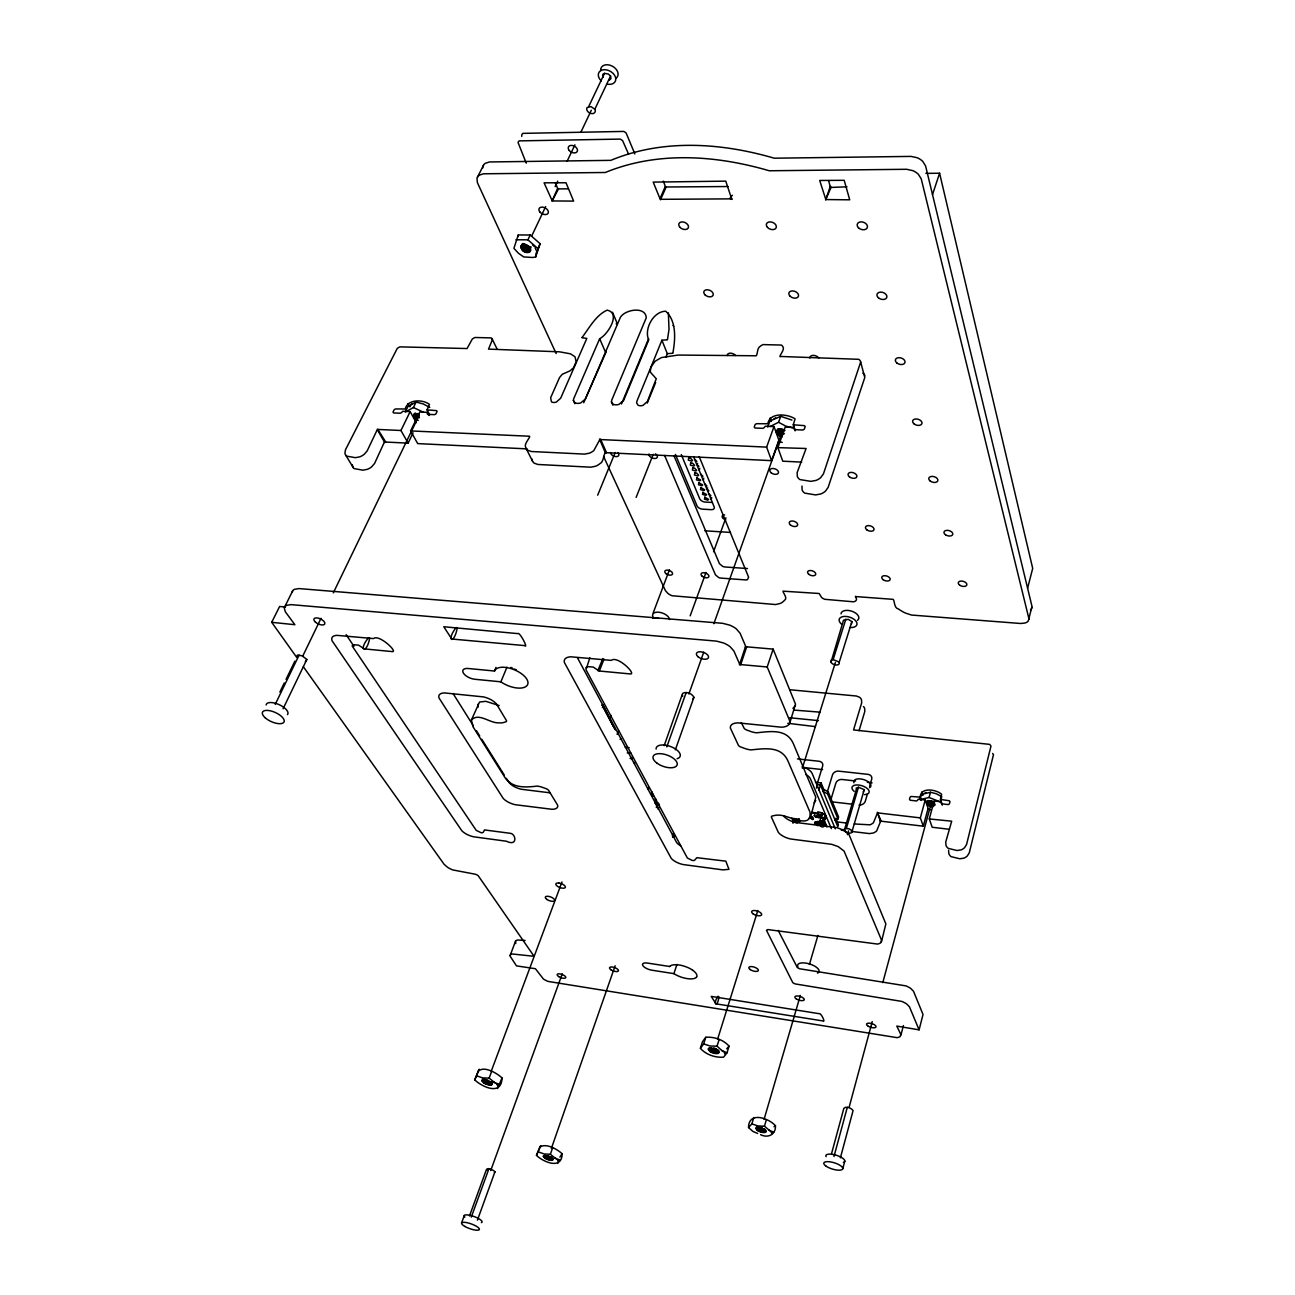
<?xml version="1.0" encoding="UTF-8"?>
<svg xmlns="http://www.w3.org/2000/svg" width="1295" height="1295" viewBox="0 0 1295 1295"><rect width="100%" height="100%" fill="white"/><g stroke="black" fill="none" stroke-linecap="round" stroke-linejoin="round"><path stroke-width="1.5" d="M821.613 817.825L816.967 816.595C820.237 807.546 813.406 820.771 821.71 817.291L822.681 813.972L825.158 814.717L825.967 816.676L824.672 816.497L826.048 816.449L824.866 820.075M615.028 729.36L602.385 705.338M296.636 657.488L297.364 655.14L302.059 655.772L306.818 659.479L305.345 661.632M582.038 337.768L586.829 338.4L560.703 398.164L556.348 402.065A5.827 3.917 -25.1 0 1 551.476 401.887L550.618 397.792L559.505 377.638L562.257 374.287L569.946 370.904L573.604 367.715L576.145 361.693L575.012 356.789L570.496 353.826L559.537 351.819L488.523 349.116L492.408 339.614A7.317 4.727 -25.8 0 0 491.161 337.898L475.038 337.493A7.301 4.694 -26 0 0 472.238 339.112L467.074 348.549L400.009 346.866A7.236 4.597 -27.4 0 0 397.225 348.452L345.474 449.786L344.939 453.315A11.266 7.365 -29.3 0 0 346.607 456.131L355.429 457.685L359.88 456.811A11.283 7.381 -29.3 0 0 364.235 454.286L367.181 450.887L377.59 428.969L385.748 442.064L408.119 443.133L413.073 432.854M797.299 822.843L792.669 821.953M793.285 820.496L797.234 820.917L793.366 820.318M847.011 186.804L830.37 187.467L828.784 181.073M525.106 940.478L517.611 939.992A12.383 4.694 20.4 0 0 515.475 941.335L509.971 955.953L516.478 965.876L535.402 968.709L543.463 979.069A12.335 4.565 20.1 0 0 548.157 981.432L897.046 1037.651A13.355 5.196 16.4 0 0 900.219 1036.437L900.753 1034.284L896.787 1026.093L919.094 1029.849L909.462 1006.83L906.727 1004.013A13.759 5.488 16.3 0 0 901.789 1001.407L795.292 983.941A6.88 2.752 17.4 0 1 792.799 982.662L766.494 930.36A7.155 2.978 17.8 0 1 768.032 929.583L877.524 944.071A14.407 6.103 16.6 0 0 880.924 942.533L881.458 939.96L844.065 851.058L838.237 846.622L831.811 844.34L790.565 838.982A13.031 5.957 17.7 0 1 778.327 832.361L771.334 816.935A5.455 2.509 17.9 0 1 772.225 815.963L776.061 815.202A15.168 6.993 17.8 0 1 780.416 815.251C789.464 815.866 812.014 829.609 810.006 812.159L788.007 761.12C781.257 745.451 764.115 748.704 750.841 749.902A16.026 7.835 18.5 0 1 745.807 748.834L740.562 746.924A5.73 2.784 18.6 0 1 738.506 745.515L730.396 728.098A13.937 6.864 18.6 0 1 737.94 722.885L779.606 727.013C783.685 727.806 791.407 725.945 789.545 720.392L767.19 666.974L773.147 649.119L746.697 646.836L740.627 664.837L739.429 664.853L745.645 646.237L740.092 633.239L736.272 628.836A17.272 9.13 19.3 0 0 729.797 625.161L722.659 623.316L298.983 588.577L294.353 589.338A16.042 7.511 25.3 0 0 292.233 592.025M789.804 722.934L795.518 704.172L773.147 649.119M816.935 816.951L816.902 816.465M605.574 453.266L599.52 439.037L600.556 439.248L606.546 452.7C603.341 451.048 604.425 461.862 599.909 463.675A11.623 8.061 -24.9 0 1 595.457 466.281L590.714 467.187L537.878 464.468L534.171 463.157A11.509 7.883 -26 0 1 532.164 460.243L531.97 459.077M471.348 720.133L473.08 726.867L503.901 775.867C511.007 788.558 525.203 787.538 537.231 786.081A14.391 6.329 21 0 1 541.698 787.085L546.474 788.817A5.18 2.282 21 0 1 548.433 790.079L557.611 805.118A12.367 5.407 20.9 0 1 551.929 809.278L515.248 804.713A12.286 5.326 21.3 0 1 503.205 798.4L439.037 698.005A13.16 6.054 22.7 0 1 444.412 692.922L483.375 696.888A13.241 6.151 22.3 0 1 496.454 703.93L506.555 720.765A5.455 2.509 22 0 1 505.94 721.833L502.606 722.772A15.216 7.025 22.1 0 1 498.624 722.837C489.672 723.29 478.551 712.153 471.348 720.133L479.538 702.036L485.803 701.323L499.158 705.548M535.644 257.009L540.064 243.67L530.222 234.994L518.243 234.962L513.905 248.349L518.502 253.302L523.73 256.928L532.472 257.478L535.644 257.009L536.567 252.072M478.082 704.14L478.114 707.183M831.552 1153.618L843.838 1108.358C845.878 1105.817 851.446 1108.002 853.081 1110.576L840.406 1157.811M482.76 168.01L482.938 166.65A13.792 9 29.3 0 1 485.204 163.332L489.51 161.956L610.851 160.353C662.83 138.711 721.185 142.709 774.232 158.2L911.113 156.404L917.297 157.763A14.779 10.862 18 0 1 922.671 161.292L925.585 165.922L1032.002 606.448L1028.246 621.05A11.833 6.669 14 0 1 1025.187 622.976L1020.719 623.494L911.453 615.044L905.27 612.988A31.274 17.612 15.9 0 1 898.439 608.99C893.21 608.1 895.153 598.177 892.223 599.277L856.335 596.623C853.47 595.198 858.294 599.358 855.865 600.67A6.54 3.642 17.3 0 1 853.534 601.803L824.705 599.294A8.515 4.727 17.7 0 1 821.597 597.481L819.152 593.498L783.88 591.216C780.302 589.808 788.817 598.015 784.495 600.297A30.125 16.592 19 0 1 780.464 603.389L775.689 604.555L671.976 595.732A10.927 5.876 20.4 0 1 667.896 593.401L665.403 590.601L603.583 456.471M948.571 850.281L948.863 853.729A9.47 8.045 -16.1 0 0 951.064 856.626L959.724 858.763L963.739 858.196A9.47 8.045 -15.9 0 0 967.284 855.995L969.275 852.822L993.475 754.742A6.167 5.05 -14.4 0 0 992.618 753.48M949.445 829.302L932.206 827.262L929.292 818.942L934.132 801.006L941.125 801.799L941.206 802.916A3.124 2.606 -16.6 0 0 941.934 803.855L948.231 804.567A3.124 2.606 -16.4 0 0 949.397 803.855L949.98 801.702A3.124 2.606 -16.4 0 0 949.251 800.763L940.445 799.42L941.611 794.24C936.35 789.497 920.713 786.729 920.13 797.121L921.295 800.472M810.589 817.274L815.785 797.186L793.463 743.929C786.842 728.178 769.699 731.513 756.49 732.808A15.928 7.899 18.5 0 1 751.488 731.756L746.26 729.846A5.698 2.817 18.6 0 1 744.22 728.438L741.307 722.642M517.968 236.613L518.243 234.962M478.422 1071.111C484.055 1065.656 496.762 1072.94 502.007 1077.926C501.78 1096.104 482.323 1087.072 474.779 1079.933L478.535 1070.415M920.13 797.121L911.243 796.457A3.108 2.574 -18.1 0 0 910.094 797.186L909.495 799.306A3.108 2.574 -18.1 0 0 910.207 800.245L916.423 800.957A3.108 2.574 -17.9 0 0 917.588 800.229L918.252 799.209L925.213 800.002L928.11 808.355L923.286 826.194L881.215 821.208L877.346 812.321L880.454 821.678L876.683 830.888A9.243 7.721 -20.4 0 1 873.202 833.041L869.317 833.591L851.284 831.406M881.215 821.208L880.228 820.722L880.454 821.678M672.882 352.952C675.407 339.274 676.702 320.998 665.679 311.221C653.182 311.383 643.809 329.351 648.746 339.905L623.607 400.511L618.848 404.445A7.592 5.164 -23.8 0 1 613.15 404.218L611.434 401.871L611.774 400.058L646.27 317.761C645.655 306.008 625.242 309.408 620.434 317.243L585.372 399.087L580.629 402.988A7.543 5.083 -24.6 0 1 575.012 402.777L573.361 400.446L573.734 398.65L599.65 338.723C607.97 334.466 621.292 313.034 607.096 310.152C595.991 315.187 589.306 327.813 582.119 337.445M615.335 729.83L602.822 704.723L601.77 705.16M801.993 486.078L802.123 489.979A12.27 8.919 -19.7 0 0 804.729 493.12L815.591 494.917L820.722 493.978A12.286 8.935 -19.6 0 0 825.368 491.226L828.104 487.47L864.785 377.525L860.447 361.192A7.98 5.52 -18.2 0 0 858.682 359.314L781.16 356.481C776.757 358.294 785.385 349.941 782.973 346.898A7.802 5.309 -20 0 0 781.338 345.053L763.143 344.599A7.77 5.293 -20.2 0 0 760.214 346.315C756.345 348.096 758.142 357.485 755.001 355.769L678.127 355.057L661.437 357.566L655.124 361.24L650.867 367.311L636.978 400.997L636.606 402.826L638.03 405.173A5.941 4.063 -23.3 0 0 643.065 405.351L647.435 401.385L656.274 378.755L650.252 372.037L650.867 367.311L661.907 340.229L667.313 339.824M801.702 462.105L782.779 461.198L777.874 447.633L785.191 427.059L793.981 427.415L794.013 428.677A4.047 2.865 -19.8 0 0 794.871 429.665L802.787 430.005A4.047 2.865 -19.7 0 0 804.324 429.098L805.182 426.622A4.047 2.865 -19.7 0 0 804.324 425.634L793.268 424.792L795.098 418.884C787.797 413.914 769.78 411.939 767.789 423.756L756.636 423.692A3.998 2.817 -20.8 0 0 755.131 424.582L754.24 427.026A3.998 2.817 -20.8 0 0 755.066 428.014L762.852 428.337A4.014 2.817 -20.7 0 0 764.374 427.447L765.28 426.233L774.005 426.589L778.878 440.187L771.593 460.648L606.546 452.7M881.474 941.756L885.861 923.902L848.937 834.369L843.158 829.917L836.764 827.634L795.68 822.454A12.966 6.022 17.7 0 1 783.524 815.834M818.003 815.996L818.359 814.506L821.483 814.879L821.127 816.368L818.052 815.818M818.359 814.506L821.532 815.008L822.552 813.487M814.296 815.542L817.096 817.307M919.094 1029.849L923.027 1014.503L913.509 991.29L910.79 988.473A13.695 5.552 16.2 0 0 905.869 985.867L799.76 968.789A6.847 2.784 17.4 0 1 797.299 967.494L778.198 930.377M1027.599 588.189L1032.698 568.375L939.587 173.239L925.86 173.368M900.931 1035.077L903.408 1025.591M842.802 1168.624L844.826 1161.097M536.405 253.431L540.064 243.67M833.98 1156.5L847.286 1107.371M849.099 1107.371L872.247 1021.625M882.785 982.646L931.72 801.427M539.885 1147.111C545.956 1142.821 556.947 1149.021 562.143 1153.748C562.046 1170.227 543.172 1161.987 536.486 1155.383L540.047 1146.528M923.286 826.194L920.34 817.89L925.213 800.002M929.065 797.493L930.49 792.265L936.317 793.754L941.773 796.668L940.364 801.896L929.065 797.493L920.065 799.598L921.49 794.385L930.49 792.265M1032.066 607.42L1031.257 609.217A11.784 6.702 13.9 0 1 1030.448 609.977M877.265 813.406L873.477 822.665A9.292 7.738 -20.5 0 1 869.981 824.818L854.247 823.96M589.872 657.714L586.004 669.758L687.289 857.857A7.284 3.189 18.9 0 0 690.008 859.297C695.901 863.409 695.593 856.481 697.697 857.792L725.831 861.159L728.972 869.333L722.982 869.884L682.967 864.526A12.286 5.326 19 0 1 671.215 858.31L564.377 662.473A14.002 6.928 21.4 0 1 570.901 656.808L611.321 660.385C617.44 654.979 638.014 675.585 629.694 673.886L599.391 671.02L604.004 659.123M867.456 793.851L865.335 801.152A5.212 4.306 -20.6 0 1 859.087 804.988M869.576 786.551L871.697 779.25A5.18 4.257 -20 0 0 868.022 774.361L838.642 771.14A5.148 4.209 -21.3 0 0 832.475 774.912L827.554 791.196M760.57 1134.679C767.805 1138.418 775.899 1134.744 775.478 1125.792C768.906 1118.152 748.607 1110.916 748.526 1127.54L752.832 1131.393L757.656 1133.465M770.056 1130.972L764.471 1126.197L766.332 1119.803M852.272 830.743L848.727 828.67L844.567 828.67C842.106 832.377 853.34 835.404 852.272 830.743L864.251 789.659L858.456 787.247L856.173 788.153L856.901 790.177M844.275 830.483L856.335 789.481M846.396 828.314L858.456 787.247M760.634 1131.037L761.784 1127.168M764.05 1119.43L800.342 995.466M809.407 964.484L817.922 935.427M847.416 834.725L848.549 830.84M748.526 1127.54L751.877 1123.882L753.755 1117.504M515.475 941.335L515.798 943.553M816.724 784.543L820.48 784.98L837.784 826.598L838.383 824.591L835.793 818.343L835.194 820.35L837.994 819.007L838.593 816.999L828.153 791.731L823.814 789.497L821.095 782.941L815.461 782.309M817.922 825.401L826.631 826.064L826.857 826.971M859.054 730.688L864.817 711.408L864.639 708.349A8.855 7.074 -19.8 0 0 863.49 706.552M815.478 822.762L821.386 824.365L815.866 824.316M821.014 823.895C822.454 825.32 816.077 821.483 814.523 823.151M823.814 820.14L822.875 819.832M821.257 818.359L825.53 818.181L824.737 816.287M823.118 820.739L824.284 820.884L824.041 819.962M824.446 821.823L824.009 820.026L822.827 820.043M830.969 799.452L835.842 783.232A5.115 4.193 -21.3 0 1 841.977 779.477L855.623 780.998M814.927 822.39L825.142 822.908C824.009 819.686 807.173 823.183 820.868 821.613M825.142 822.908L824.915 822.001M819.46 823.928L825.773 824.041L826 824.947L823.199 824.947M826 824.947L825.773 824.041M817.534 822.017L817.404 821.694M818.068 822.503L823.749 821.872M818.132 822.762L817.647 821.516M837.994 819.007L827.537 793.77L828.153 791.731M818.569 824.381L818.359 823.863M819.33 823.733C821.176 826.032 817.048 821.516 814.652 823.41M815.915 824.187L819.395 824.267M819.767 824.624L826.064 824.737M821.969 818.1L823.312 818.052M820.981 823.895L824.607 823.895M812.062 816.967L813.309 818.748L809.359 818.262M811.916 818.877L812.548 819.67M814.345 815.672L815.381 812.629M823.814 789.497L823.199 791.536L827.537 793.77M818.197 813.665L816.821 813.535L818.132 813.875M816.19 817.42L814.328 816.06M817.598 812.256L822.276 812.807L817.598 812.256L817.792 813.147M817.388 783.232L822.649 766.057A5.115 4.16 -22 0 0 819.152 761.266L797.477 758.919M816.4 788.121L817.469 784.64M818.877 790.209L821.095 782.941M726.997 1052.851L729.069 1046.166C723.403 1039.691 714.257 1036.664 705.791 1037.263L702.489 1041.698L700.385 1048.335C706.066 1054.745 715.131 1057.756 723.565 1057.189L726.997 1052.851L721.752 1050.455L717.041 1046.182L710.065 1045.988L703.671 1043.932L700.385 1048.335M667.508 339.5L668.997 329.399L668.382 312.823M798.432 819.104L792.783 818.424M795.389 821.095L793.689 820.803M717.041 1046.182L719.13 1039.496M839.257 662.117L851.883 621.616L848.241 619.334L843.498 620.256L830.985 662.231C832.232 665.096 840.455 666.731 839.257 662.117L833.154 659.56L831.26 660.061L830.985 662.231M600.524 439.572L766.624 447.115L771.593 460.648M833.154 659.56L845.862 619.075M717.559 1039.318L757.834 910.482M802.333 768.194L835.404 662.441M703.671 1043.932L705.791 1037.263M718.045 996.227C711.942 1004.645 717.851 1008.433 718.854 996.648M486.904 1170.13C485.754 1166.746 493.719 1169.838 494.949 1171.813L494.399 1172.542M669.661 966.491L647.516 963.075A7.56 2.93 19.1 0 0 642.838 965.584A7.56 2.93 19.1 0 0 651.854 970.198L673.902 973.63L676.929 964.484M932.513 194.59L939.587 173.239M672.348 836.003L673.351 833.073M557.74 1163.428L558.825 1160.288M551.362 1148.455L615.141 965.779M556.219 1158.912L550.375 1154.282L552.577 1147.969M819.557 820.739L821.192 820.674M410.11 406.5L410.531 405.335M658.75 803.272C658.961 805.636 655.917 805.004 657.65 803.046M794.272 425.1L793.22 428.095L785.596 426.023L778.57 422.283L770.185 426.476M536.486 1155.383L540.808 1145.67M527 448.863L417.702 443.602L410.596 430.927L419.774 411.988L427.301 412.296L427.156 413.445A3.739 2.46 -27.6 0 0 427.755 414.368L434.553 414.643A3.739 2.46 -27.5 0 0 435.994 413.817L437.079 411.535A3.739 2.46 -27.5 0 0 436.48 410.612L427.059 409.884L429.454 404.428C423.109 399.329 407.585 398.909 405.189 408.993L395.574 408.945A3.723 2.412 -28.1 0 0 394.149 409.77L393.032 412.02A3.707 2.412 -28.1 0 0 393.615 412.943L400.301 413.218A3.723 2.412 -28.1 0 0 401.725 412.393L402.696 411.276L410.159 411.583L416.326 422.688M656.193 800.375L655.464 801.395M675.342 749.805L693.926 697.309C692.113 693.505 686.415 691.174 682.659 693.375L664.189 745.596M657.277 802.997L655.691 804.6M666.779 746.891L686.188 692.534M652.146 792.491L651.838 794.936M652.68 793.786L652.599 796.053M688.859 694.007L703.735 652.194M713.885 623.688L782.844 429.875M653.457 795.243L652.729 796.263M778.57 422.283L780.707 416.31L791.941 420.082M766.624 447.115L774.005 426.589M477.434 1220.149L494.949 1171.813M767.741 427.042L769.894 421.085L780.707 416.31M471.283 1217.122L488.911 1168.77M690.17 615.853L705.985 572.471M713.545 551.735L725.912 517.79M490.708 1170.567L562.273 973.808M461.57 1222.933L464.29 1215.536M469.486 1215.989L486.418 1169.595M693.926 697.309L692.874 699.09M822.6 814.345L822.276 812.807M497.539 1088.577L502.007 1077.926M830.305 186.334L825.579 200.045L831.196 187.03M491.307 1071.062L561.998 881.944M617.116 734.411L618.541 730.639M495.483 1083.219L489.122 1078.12L491.582 1071.515M609.702 719.113L611.127 715.374M474.779 1079.933L479.166 1069.249M653.214 612.859L669.418 569.849M599.391 671.02L597.821 670.648L602.903 658.54M385.748 442.064L384.486 441.886L374.595 463.416L371.681 466.815A11.202 7.381 -29.3 0 1 367.359 469.324L362.924 470.182L354.15 468.596A11.186 7.365 -29.4 0 1 352.467 465.779L352.386 464.646M636.136 497.393L653.247 454.318M665.857 357.274L667.313 353.664L661.907 340.229M728.049 186.529L666.197 186.998L660.45 199.77L653.198 182.109L725.767 181.138L731.481 198.281C734.718 200.563 726.624 199.058 732.436 195.335M647.257 403.085L655.642 382.559M798.934 819.055L799.857 821.354L798.108 821.856M597.675 495.192L615.206 452.489M620.127 739.38L621.147 738.911M621.503 403.959L648.617 338.642M795.438 705.419L792.945 708.397M599.536 440.138L593.822 450.579A11.704 8.061 -24.9 0 1 589.338 453.201L584.547 454.108L531.419 451.518L527.696 450.223A11.59 7.899 -26 0 1 525.673 447.309C523.261 443.602 532.844 435.266 528.57 436.188L410.596 430.927M496.001 667.362L494.463 671.02L468.223 668.495A9.292 4.403 22.7 0 0 463.383 673.092A9.324 4.403 22.7 0 0 474.779 679.26L500.874 681.817L506.96 667.2M583.689 402.729L606.27 351.592M660.029 198.653L665.322 186.431L663.364 181.154M456.228 627.476C445.658 640.556 453.914 645.719 457.264 628.043M815.737 800.439L814.183 802.868M823.928 817.938L822.034 817.89M824.138 818.019L825.223 814.506L822.875 814.231M369.69 638.225C366.501 655.286 357.598 650.495 368.622 637.674M555.296 182.838L557.627 188.342L551.978 201.259L558.485 188.908L568.214 188.827M531.856 235.674L545.648 206.601M555.118 186.609L557.708 181.154M567.178 161.147L574.931 144.797M580.953 132.074L591.297 110.253M594.842 109.249L590.989 106.611L587.023 107.55C584.822 112.212 594.308 116.631 595.409 111.046L594.842 109.249L610.544 76.016L608.326 74.025L604.49 73.346L602.822 74.349L602.92 77.425M588.691 106.562L604.49 73.346M515.928 239.769L527.923 239.818L530.222 234.994M283.071 708.786L306.818 659.479M302.609 656.387L321.03 618.282M333.317 592.867L419.289 415.031M416.1 402.049L407.925 406.549L405.238 412.037L413.429 407.553L416.1 402.049L423.303 403.975L429.762 407.423M279.866 692.08L284.285 682.967M286.049 679.341L294.871 661.13M275.252 704.334L299.145 655.027M408.119 443.133L400.948 430.49L410.159 411.583M674.663 836.068L672.736 836.975M674.792 836.311L672.866 837.217M284.657 606.983L292.621 590.973M296.345 656.889L271.707 622.312L279.607 606.497L285.515 606.999M477.466 177.205L483.44 165.388M559.909 1157.163L560.67 1155.69M726.689 1048.788L729.069 1046.166M561.318 1154.59L562.143 1153.748M672.688 353.276L667.313 353.664M697.649 463.367L696.759 464.193L698.895 466.394M699.672 468.337L699.316 470.409M703.719 478.179L703.347 480.218M707.701 487.907L706.827 488.701L708.915 490.854M711.651 497.539L711.279 499.53M851.479 623.947L851.883 621.616M773.989 1126.731L775.478 1125.792M411.292 404.331L412.377 403.538M774.102 418.722L775.575 417.88M609.087 80.339L610.965 78.639L610.544 76.016M863.215 791.892L864.251 789.659M822.05 822.212L824.85 822.212M792.718 821.953L793.09 822.94M924.921 793.009L926.168 792.605M799.565 821.402L793.803 821.418M823.944 820.237L825.724 816.643L824.915 814.701M820.188 822.908L819.573 821.726M557.627 188.342L558.517 189.005M821.499 820.658L820.641 820.868M816.967 816.595L821.127 816.368M658.459 804.923L659.463 804.94M489.122 1078.12L482.549 1077.877L476.673 1075.821M363.523 648.39L358.553 645.137L353.308 644.716A7.932 3.658 24.2 0 0 352.175 645.978L476.091 830.192A6.977 2.914 21.5 0 0 478.778 831.568C484.913 835.566 483.326 828.573 485.35 830.046L510.23 833.3C516.074 833.77 517.903 846.898 506.426 841.232L473.436 836.764A11.768 4.872 21.6 0 1 461.846 830.775L332.135 640.863A13.452 6.2 24.4 0 1 336.959 635.359L373.429 638.581C379.176 633.789 398.617 652.648 392.158 651.595L364.721 648.924M764.471 1126.197L757.899 1125.922L751.877 1123.882M550.375 1154.282L544.175 1153.975L538.591 1151.951M821.321 818.149L824.785 818.084M660.936 199.317L730.995 198.863M552.884 200.952L573.62 201.097L566.028 182.773L544.078 182.822L551.978 200.288M826.501 199.559L849.714 199.818L844.194 180.313L819.703 180.458L825.627 198.961M657.407 803.45L656.403 803.418M819.314 713.108L819.832 712.137L793.964 710.081M378.464 429.471L400.948 430.49M777.874 447.633L806.089 448.491L797.17 472.529L797.299 476.43A12.367 8.935 -19.7 0 0 799.922 479.571L810.848 481.351L816.012 480.413A12.383 8.935 -19.6 0 0 820.69 477.628L823.458 473.857L860.689 361.969M812.175 817.096L813.309 818.748M820.188 822.519L819.686 821.338M821.92 826.566L826.631 826.064M712.056 502.444L705.225 502.055A4.63 2.671 20.6 0 1 699.737 498.834L681.283 454.594M704.868 530.804L730.493 532.423M747.474 568.554L725.087 566.983A4.613 2.558 19.8 0 1 722.707 566.417L719.453 563.665L673.999 455.791M825.417 826.145L821.159 826.064M271.707 622.312L294.871 624.708L285.337 611.79L284.285 608.035A16.123 7.446 25.2 0 1 286.389 605.38L291.035 604.635L716.378 641.106L723.565 642.984A17.369 9.049 19.4 0 1 730.072 646.658L733.925 651.029L739.558 663.979M740.627 664.578L767.19 666.974M452.441 639.082L524.459 645.574C529.007 649.621 519.538 631.167 517.692 633.611L443.797 626.748L451.405 638.516M790.258 689.782L856.367 696.014L859.54 697.26A8.903 7.09 -19.9 0 1 861.499 699.786L861.677 702.877L853.551 729.943L989.493 744.35A6.2 5.067 -14.5 0 1 990.966 746.147L966.556 844.534L964.532 847.723A9.534 8.078 -16 0 1 960.971 849.941L956.94 850.491L948.231 848.371A9.518 8.061 -16.2 0 1 946.014 845.457L945.738 842.009L951.695 821.192L929.292 818.942M789.821 717.754L818.44 720.619M787.748 723.29L815.105 726.576L815.526 725.572M602.418 707.507L603.341 707.604M625.194 747.264L629.192 747.701M802.965 767.449L822.568 769.602M627.282 752.929L631.28 753.366M867.31 782.293L871.211 782.73A5.148 4.241 -20 0 1 872.069 782.892M630.05 758.465L632.09 758.708L631.426 757.462M831.455 801.783L853.162 804.308M878.042 812.936L920.34 817.89M811.884 812.321L815.591 812.758M813.001 813.082L816.886 813.309M824.721 818.294L824.672 816.497M809.424 818.052L813.373 818.537M836.538 821.839L846.38 823.021M823.183 820.528L824.348 820.674M821.257 822.001L820.123 821.872L820.366 822.713M825.206 822.697L815.122 821.904M797.526 821.645L793.026 820.755M815.996 823.928L819.379 824.348M797.137 822.082L792.945 821.629L792.977 822.827M550.262 792.848L521.367 789.27A12.222 5.374 21.3 0 1 509.404 782.941L506.361 778.344M821.467 826.728L821.548 825.417M841.264 830.192L845.279 830.678M716.556 1003.916L822.73 1020.913C826.291 1023.471 820.674 1012.172 819.152 1013.694L711.23 996.373L715.746 1003.495M656.031 803.369L654.914 803.143M559.974 1160.045L554.875 1158.038M927.722 808.938L930.619 809.844M423.465 412.182L413.429 407.553M499.579 1084.514L494.01 1082.231M778.489 441.19L782.245 442.421M773.633 1132.17L768.793 1130.066M706.924 486.03L704.836 483.861M710.89 495.677L708.802 493.524M696.856 461.425L694.719 459.207M702.926 476.269L700.822 474.083M537.797 248.478L527.923 239.818M616.177 323.799L617.278 324.495M745.272 646.982L746.729 646.933M721.752 1050.455L723.112 1051.475M793.139 821.159L791.86 818.116M532.553 244.82L533.928 246.196M557.303 1159.77L558.566 1161.356M496.665 1084.19L498.122 1086.003M664.982 187.208L666.197 186.998M598.29 670.454L593.223 667.054L587.412 666.601A8.272 4.095 21.1 0 0 585.89 667.896M699.203 456.568L748.607 577.198L747.49 579.642A4.646 2.574 19.3 0 1 745.418 579.901L721.088 578.12A4.63 2.541 19.8 0 1 718.693 577.554L715.423 574.802L664.61 455.468M771.027 1131.879L772.014 1133.546M724.18 1052.495L725.313 1054.405M673.076 325.45L673.675 326.308M303.386 666.763L444.12 864.332L447.552 867.294A13.371 5.326 21.5 0 0 452.7 869.916L475.556 874.271A6.653 2.639 21.3 0 1 478.13 875.598L533.508 955.467A6.281 2.363 20.4 0 1 532.407 956.131L512.302 953.978A12.432 4.63 20.4 0 0 510.165 955.289M346.121 634.647L353.956 646.318M651.563 794.11L651.644 791.844A4.872 2.218 19.7 0 1 652 792.265M648.455 789.788L648.536 787.522A4.889 2.234 19.8 0 1 648.908 787.943M921.49 794.385L922.186 795.454M453.056 693.505L473.306 725.75M476.511 730.833L479.7 735.932M481.837 739.316L504.224 774.96M345.83 455.322L353.373 467.786M377.525 430.021L384.809 442.599M408.055 403.587L409.819 406.76M535.045 247.653L536.389 250.631M427.059 409.884L429.665 414.659M427.301 412.296L429.034 415.468M604.215 709.239L613.911 727.304M634.032 762.35L634.696 763.581M577.441 657.731L676.637 842.559A12.222 5.39 19 0 0 680.636 845.797M682.255 695.091L682.789 696.127M526.11 448.41L532.601 461.344M492.132 338.966L496.924 348.711M573.361 400.446L574.883 403.732M556.17 353.584L477.418 182.708L476.981 178.467A13.857 8.968 29.1 0 1 479.247 175.149L483.553 173.789L605.299 172.494C657.536 150.997 716.054 155.206 769.262 170.762L906.678 169.289L912.894 170.665A14.844 10.829 18.1 0 1 918.284 174.21L921.231 178.839L1029.056 619.285M611.434 401.871L612.891 405.173M799.128 818.99L799.889 821.143M526.256 163.154L518.065 142.515A6.685 4.468 29.3 0 1 519.198 140.88L620.111 139.099A6.766 4.678 27.4 0 1 622.652 140.718L628.544 154.089M599.65 338.723L605.429 351.997M815.737 821.856L817.242 825.692M820.302 819.848L823.151 826.566M820.237 820.059L823.102 826.777M831.39 828.638L810.427 778.862A10.943 5.261 17.7 0 0 805.636 774.329M612.486 312.224L617.407 323.896M675.407 454.416L697.066 505.94A4.646 2.671 20.6 0 0 702.57 509.162L711.117 509.663A4.646 2.671 20.4 0 0 714.192 506.944L693.715 457.103M835.307 828.849L812.111 773.406A10.927 5.277 17.6 0 0 802.091 766.834M634.858 153.959L626.149 133.045A6.75 4.694 27.5 0 0 623.623 131.426L522.937 133.369A6.653 4.468 29.4 0 0 521.788 135.004L521.739 136.38M770.169 417.897L771.383 421.296M793.268 424.792L795.065 429.908M793.981 427.415L795.162 430.83M921.732 792.022L922.898 795.373M941.125 801.799L942.258 805.15M940.445 799.42L942.145 804.454M864.882 375.89L864.639 375.129A7.916 5.52 -18.1 0 0 862.891 373.235M658.168 809.375L658.669 807.368A4.824 2.185 19.5 0 0 658.734 807.756M935.022 804.551A4.727 2.282 15.6 0 1 927.9 802.641M927.22 801.508A4.727 2.282 15.6 0 1 927.447 800.52M934.423 803.823A3.998 1.926 15.6 0 1 928.078 801.346M932.74 806.834A4.727 2.282 15.7 0 1 926.653 803.596M927.965 801.945A4.727 2.282 15.7 0 1 933.663 802.819M933.97 805.506A3.998 1.926 15.7 0 1 928.499 804.146A3.998 1.926 15.7 0 1 928.904 801.427A3.998 1.926 15.7 0 1 934.391 802.787M932.853 806.429A4.727 2.282 15.7 0 1 926.767 803.191A4.727 2.282 15.7 0 1 931.833 801.67M931.947 801.913A4.727 2.282 15.6 0 1 930.02 801.168M933.064 802.204A3.998 1.942 15.6 0 1 929.405 800.779M933.533 803.904A4.727 2.282 15.6 0 1 928.126 801.799M934.65 802.981A3.998 1.926 15.6 0 1 928.305 800.52M933.744 803.062A4.727 2.282 15.6 0 1 929.794 802.01M933.29 801.378A3.998 1.942 15.6 0 1 931.299 800.877M934.796 805.393A4.727 2.282 15.6 0 1 928.305 804.017A4.727 2.282 15.6 0 1 928.305 800.698M934.197 804.664A3.998 1.926 15.6 0 1 929.486 803.806A3.998 1.926 15.6 0 1 927.997 801.2M932.06 806.396A4.371 2.104 15.7 0 1 927.301 804.017A4.371 2.104 15.7 0 1 929.098 801.767A4.371 2.104 15.7 0 1 934.504 803.353M781.889 436.982A6.054 3.723 19.5 0 1 776.433 432.659M777.793 429.713A6.054 3.723 19.5 0 1 784.997 430.393M782.067 436.512A6.054 3.723 19.5 0 1 776.968 433.08A6.054 3.723 19.5 0 1 777.971 429.244M781.193 435.104A5.115 3.157 19.5 0 1 779.072 429.179M783.766 431.704A6.054 3.723 19.5 0 1 781.273 430.717M782.552 431.251A5.115 3.157 19.5 0 1 780.367 429.924M783.086 433.615A6.054 3.723 19.5 0 1 777.631 429.292M782.212 432.206A5.115 3.157 19.5 0 1 778.764 429.147M783.426 432.659A6.054 3.723 19.5 0 1 778.991 430.134M782.892 430.296A5.115 3.157 19.5 0 1 780.707 428.969M784.43 433.728A5.115 3.157 19.5 0 1 778.424 430.118M782.407 435.541A6.054 3.723 19.5 0 1 777.955 433.016M782.747 434.586A6.054 3.723 19.5 0 1 778.311 432.044M781.533 434.133A5.115 3.157 19.5 0 1 778.117 429.39M780.804 436.075A5.601 3.448 19.5 0 1 777.065 430.895A5.601 3.448 19.5 0 1 783.734 429.827M416.909 420.357A5.682 3.157 26.2 0 1 413.688 417.249M414.222 414.497A5.682 3.157 26.2 0 1 418.123 414.173M417.12 419.936A5.682 3.157 26.2 0 1 413.639 415.986A5.682 3.157 26.2 0 1 416.1 413.542M416.44 418.301A4.808 2.671 26.2 0 1 414.675 415.112A4.808 2.671 26.2 0 1 417.346 413.655M418.415 417.265A5.682 3.157 26.2 0 1 415.193 414.157M417.718 415.646A4.808 2.671 26.2 0 1 416.294 414.028M418.835 416.375A5.682 3.157 26.2 0 1 416.86 414.95M419.434 417.767A4.808 2.671 26.2 0 1 415.533 413.332M416.86 417.427A4.808 2.671 26.2 0 1 415.096 414.222M416.003 416.715A5.682 3.157 26.2 0 1 414.756 415.047M418.22 420.454A5.261 2.914 26.2 0 1 413.931 415.598A5.261 2.914 26.2 0 1 419.37 414.578M417.557 419.046A5.682 3.157 26.2 0 1 414.869 413.186M673.886 973.613A14.488 5.649 18.7 0 0 685.395 978.292L687.03 978.583A14.488 5.649 18.7 0 0 693.197 978.712A14.666 5.714 18.7 0 0 696.58 977.029M669.693 966.556A14.488 5.649 18.7 0 1 677.495 964.824L679.049 964.953A14.569 5.682 18.7 0 1 692.598 970.133M692.566 970.165A14.488 5.649 18.7 0 1 696.548 977.045M500.841 681.801A17.871 8.547 22.2 0 0 515.119 687.742L517.061 688.001A17.871 8.547 22.2 0 0 524.2 687.402A18.081 8.644 22.2 0 0 527.761 684.278A17.871 8.547 22.2 0 0 521.707 673.886A17.968 8.596 22.2 0 0 504.969 667.346L503.14 667.233A17.871 8.547 22.2 0 0 494.528 671.134M516.252 669.79A17.79 8.644 22.2 0 1 514.423 669.078M512.626 668.269A17.79 8.644 22.2 0 1 510.91 667.378M826.08 1156.678A9.891 3.302 17.1 0 1 836.894 1155.431A9.891 3.302 17.1 0 1 843.369 1162.392M841.005 613.862A9.227 5.083 17.2 0 1 852.612 611.499A9.227 5.083 17.2 0 1 857.484 620.337M841.491 624.125A9.243 5.067 17.2 0 1 843.223 616.533A9.243 5.067 17.2 0 1 856.335 621.681A9.243 5.067 17.2 0 1 850.022 627.476M718.709 1050.779A5.585 2.023 18.3 0 1 712.315 1049.695M718.79 1052.851A5.585 2.023 18.3 0 1 714.986 1053.45A5.585 2.023 18.3 0 1 709.547 1051.281M708.268 1049.144A5.585 2.023 18.3 0 1 712.056 1048.545A5.585 2.023 18.3 0 1 717.527 1050.714M718.838 1051.346A5.585 2.023 18.3 0 1 712.784 1052.301A5.585 2.023 18.3 0 1 709.336 1048.011M713.399 1048.27A5.585 2.023 18.3 0 1 717.689 1050.196M714.953 1048.513A4.727 1.716 18.3 0 1 718.239 1051.605A4.727 1.716 18.3 0 1 712.768 1051.362A4.727 1.716 18.3 0 1 709.482 1048.27M717.268 1049.84A5.585 2.023 18.3 0 1 714.986 1049.452M716.103 1048.788A4.727 1.716 18.3 0 1 713.772 1048.141M717.77 1049.954A4.727 1.716 18.3 0 1 711.392 1048.189M718.369 1051.864A5.585 2.023 18.3 0 1 713.124 1051.232A5.585 2.023 18.3 0 1 708.899 1048.529M718.579 1050.536A4.727 1.716 18.3 0 1 714.273 1050.682A4.727 1.716 18.3 0 1 709.854 1048.124M656.096 749.06A12.675 6.006 19.6 0 1 672.429 747.296A12.675 6.006 19.6 0 1 677.026 758.74M464.856 1217.09A9.486 2.509 19.9 0 1 473.258 1216.232A9.486 2.509 19.9 0 1 481.368 1222.658M266.123 704.998A11.817 5.002 24.4 0 1 279.089 704.626A11.817 5.002 24.4 0 1 287.458 714.63M552.868 1159.786A5.083 1.522 19.6 0 1 549.711 1160.126A5.083 1.522 19.6 0 1 544.693 1158.167M543.269 1156.386A5.083 1.522 19.6 0 1 546.409 1156.046A5.083 1.522 19.6 0 1 551.443 1158.021M551.605 1157.52A5.083 1.522 19.6 0 1 549.889 1159.64A5.083 1.522 19.6 0 1 543.431 1155.901M547.639 1155.804A5.083 1.522 19.6 0 1 549.776 1156.564M552.431 1158.62A4.306 1.295 19.6 0 1 547.704 1158.199A4.306 1.295 19.6 0 1 544.386 1155.577M551.039 1156.888A4.306 1.295 19.6 0 1 552.253 1157.859M552.69 1158.734A5.083 1.522 19.6 0 1 548.109 1158.038A5.083 1.522 19.6 0 1 544.062 1155.69M551.88 1157.957A4.306 1.295 19.6 0 1 544.936 1155.318M549.533 1157.358A5.083 1.522 19.6 0 1 545.583 1155.658M492.116 1084.433A5.439 1.748 20.2 0 1 488.879 1084.951A5.439 1.748 20.2 0 1 483.504 1082.847M481.853 1080.823A5.439 1.748 20.2 0 1 485.107 1080.289A5.439 1.748 20.2 0 1 490.481 1082.41M490.675 1081.908A5.439 1.748 20.2 0 1 490.077 1084.579A5.439 1.748 20.2 0 1 482.404 1081.228A5.439 1.748 20.2 0 1 486.402 1080.03M491.436 1082.329A4.597 1.473 20.2 0 1 488.247 1083.397A4.597 1.473 20.2 0 1 483.035 1080.208A4.597 1.473 20.2 0 1 488.021 1080.24M489.753 1081.438A4.597 1.473 20.2 0 1 485.463 1079.803M492.359 1081.94A5.439 1.748 20.2 0 1 488.344 1083.122A5.439 1.748 20.2 0 1 482.452 1079.253M492.084 1082.151A4.597 1.473 20.2 0 1 488.264 1082.231A4.597 1.473 20.2 0 1 483.731 1079.771M488.749 1082.07A5.439 1.748 20.2 0 1 483.197 1079.107M652.939 616.889A8.919 4.694 20.5 0 1 659.624 612.325A8.919 4.694 20.5 0 1 669.58 619.577M652.599 618.411A8.935 4.678 20.5 0 1 658.54 618.379M853.939 782.763A8.903 4.322 16.7 0 1 863.878 779.639A8.903 4.322 16.7 0 1 869.592 787.732M854.198 791.358A8.919 4.306 16.7 0 1 855.315 785.078A8.919 4.306 16.7 0 1 867.86 789.06A8.919 4.306 16.7 0 1 864.526 794.628M797.866 966.782A11.202 4.549 17.3 0 1 810.006 964.095A11.202 4.549 17.3 0 1 817.517 973.176M656.193 807.076A4.824 2.169 19.6 0 1 656.549 807.497M765.847 1131.976A5.229 1.764 17.8 0 1 762.205 1132.38A5.229 1.764 17.8 0 1 757.122 1130.357M756.005 1128.512A5.229 1.764 17.8 0 1 759.647 1128.107A5.229 1.764 17.8 0 1 764.746 1130.114M763.095 1128.625A5.229 1.764 17.8 0 1 764.6 1132.04A5.229 1.764 17.8 0 1 756.474 1129.175A5.229 1.764 17.8 0 1 760.91 1127.848M765.329 1129.985A4.419 1.489 17.8 0 1 761.573 1130.875A4.419 1.489 17.8 0 1 757.008 1127.896A4.419 1.489 17.8 0 1 762.334 1128.042M764.293 1128.949A5.229 1.764 17.8 0 1 762.14 1128.544M764.811 1129.127A4.419 1.489 17.8 0 1 758.821 1127.427M765.394 1130.94A5.229 1.764 17.8 0 1 759.356 1129.823A5.229 1.764 17.8 0 1 756.458 1126.99M764.503 1130.146A4.419 1.489 17.8 0 1 757.429 1127.443M763.985 1129.968A5.229 1.764 17.8 0 1 756.847 1126.796M530.804 249.789A5.261 3.351 27.2 0 1 525.074 249.757A5.261 3.351 27.2 0 1 521.691 245.111M530.578 250.404A5.261 3.351 27.2 0 1 527.405 252.541A5.261 3.351 27.2 0 1 522.273 250.356M520.768 247.037A5.261 3.351 27.2 0 1 523.957 244.884A5.261 3.351 27.2 0 1 529.088 247.07M530.076 251.343A5.261 3.351 27.2 0 1 521.739 249.158A5.261 3.351 27.2 0 1 525.203 244.609M527.389 245.354A5.261 3.351 27.2 0 1 530.481 248.365M528.894 247.037A5.261 3.351 27.3 0 1 524.847 244.949M531.079 246.892A4.452 2.833 27.3 0 1 523.989 244.059M528.716 247.41A5.261 3.351 27.3 0 1 524.669 245.338M530.723 247.669A4.452 2.833 27.2 0 1 523.617 244.836M530.4 248.187A5.261 3.351 27.3 0 1 524.297 246.099M529.655 249.741A5.261 3.351 27.2 0 1 522.354 245.985M530.351 248.43A4.452 2.833 27.2 0 1 525.414 247.895A4.452 2.833 27.2 0 1 523.034 243.994M530.027 248.964A5.261 3.351 27.2 0 1 524.799 247.604A5.261 3.351 27.2 0 1 522.419 243.557M527.405 246.552A4.872 3.092 27.3 0 1 525.252 245.257M529.979 249.207A4.452 2.833 27.2 0 1 524.135 247.992A4.452 2.833 27.2 0 1 523.552 243.589M530.448 250.566A5.261 3.351 27.2 0 1 524.702 250.534A5.261 3.351 27.2 0 1 521.318 245.888M521.998 244.561A5.261 3.351 27.2 0 1 523.504 243.816M530.513 248.818A4.452 2.833 27.2 0 1 523.763 248.769A4.452 2.833 27.2 0 1 524.944 243.929M600.67 70.464A9.292 6.621 29.3 0 1 612.227 66.11A9.292 6.621 29.3 0 1 615.902 78.331M601.269 80.938A9.308 6.604 29.2 0 1 602.207 70.011A9.308 6.604 29.2 0 1 615.335 76.777A9.308 6.604 29.2 0 1 607.565 84.175M725.718 519.829A4.063 2.331 20 0 1 722.173 516.932A4.063 2.331 20 0 1 724.65 514.892M809.861 358.067A4.889 3.173 19.3 0 1 813.276 355.38A4.889 3.173 19.3 0 1 818.748 358.019M727.207 355.542A4.808 3.059 21.3 0 1 730.396 353.179A4.808 3.059 21.3 0 1 735.592 355.494M617.747 452.683A4.403 2.558 22.7 0 1 616.193 456.633A4.403 2.558 22.7 0 1 610.512 452.554M655.448 453.865A4.435 2.606 21.9 0 1 656.97 457.734A4.435 2.606 21.9 0 1 651.773 457.815A4.435 2.606 21.9 0 1 649.038 453.962M822.147 826.615L822.131 826.566M655.416 798.918L655.351 801.184L655.934 799.565A4.856 2.202 19.6 0 0 655.416 798.918M688.665 458.041L688.309 460.13L691.676 461.166L692.55 460.34L690.413 458.122L688.665 458.041M690.721 463.027L690.365 465.099L693.731 466.135L694.606 465.326L692.485 463.108L690.721 463.027M692.776 467.981L692.42 470.053L695.771 471.089L696.645 470.263L694.525 468.078L692.776 467.981M694.816 472.918L694.444 474.974L697.795 475.993L698.669 475.184L696.564 472.999L694.816 472.918M696.84 477.823L696.483 479.862L699.818 480.882L700.692 480.073L696.84 477.823M698.847 482.695L698.491 484.718L701.809 485.738L702.683 484.945L698.847 482.695M700.854 487.535L700.498 489.559L703.816 490.578L704.69 489.785L700.854 487.535M702.845 492.359L702.489 494.366L705.791 495.386L706.665 494.593L702.845 492.359M704.836 497.15L704.464 499.142L707.766 500.161L708.64 499.384L704.836 497.15M868.33 1026.304A4.953 1.926 16.6 0 0 876.019 1026.951A4.953 1.926 16.6 0 0 869.528 1023.179A4.953 1.926 16.6 0 0 868.33 1026.304M750.193 969.55A4.986 1.991 18 0 0 758.222 970.797A4.986 1.991 18 0 0 752.411 966.669A4.986 1.991 18 0 0 750.193 969.55M315.478 622.199A5.973 2.768 24.9 0 0 324.737 624.044A5.973 2.768 24.9 0 0 317.89 618.039A5.973 2.768 24.9 0 0 315.478 622.199M796.117 998.785A4.937 1.942 17.4 0 0 804.114 1000.064A4.937 1.942 17.4 0 0 798.465 996.049A4.937 1.942 17.4 0 0 796.117 998.785M558.614 976.543A4.613 1.716 20 0 0 565.753 977.709A4.613 1.716 20 0 0 560.023 973.905A4.613 1.716 20 0 0 558.614 976.543M610.965 969.793A4.727 1.813 19.5 0 0 618.395 970.991A4.727 1.813 19.5 0 0 612.6 967.057A4.727 1.813 19.5 0 0 610.965 969.793M546.911 899.458A4.953 1.991 20.4 0 0 554.584 900.575A4.953 1.991 20.4 0 0 548.384 896.334A4.953 1.991 20.4 0 0 546.911 899.458M753.042 913.817A5.261 2.218 18 0 0 761.525 915.047A5.261 2.218 18 0 0 755.39 910.579A5.261 2.218 18 0 0 753.042 913.817M559.003 883.093A5.034 2.056 20.3 0 0 556.105 884.987A5.034 2.056 20.3 0 0 562.224 888.143A5.034 2.056 20.3 0 0 565.122 886.249A5.034 2.056 20.3 0 0 559.003 883.093M698.199 656.905A6.394 3.302 19.6 0 0 708.414 657.86A6.394 3.302 19.6 0 0 700.805 651.773A6.394 3.302 19.6 0 0 698.199 656.905M826.307 1166.326A9.907 3.27 17.1 0 0 842.397 1169.401A9.907 3.27 17.1 0 0 831.18 1162.02A9.907 3.27 17.1 0 0 826.307 1166.326M710.162 1051.168A5.164 1.878 18.3 0 0 718.401 1052.576A5.164 1.878 18.3 0 0 712.266 1048.464A5.164 1.878 18.3 0 0 710.162 1051.168M656.808 763.03A12.707 5.973 19.6 0 0 676.945 765.329A12.707 5.973 19.6 0 0 661.615 753.771A12.707 5.973 19.6 0 0 656.808 763.03M464.905 1226.462A9.502 2.493 19.9 0 0 479.328 1229.619A9.502 2.493 19.9 0 0 467.139 1222.707A9.502 2.493 19.9 0 0 464.905 1226.462M265.054 717.657A11.833 4.986 24.3 0 0 283.686 722.48A11.833 4.986 24.3 0 0 271.06 710.987A11.833 4.986 24.3 0 0 265.054 717.657M545.276 1158.054A4.711 1.408 19.6 0 0 552.544 1159.511A4.711 1.408 19.6 0 0 546.636 1155.949A4.711 1.408 19.6 0 0 545.276 1158.054M484.12 1082.733A5.034 1.619 20.2 0 0 491.792 1084.158A5.034 1.619 20.2 0 0 485.35 1080.208A5.034 1.619 20.2 0 0 484.12 1082.733M757.704 1130.26A4.84 1.635 17.8 0 0 765.474 1131.7A4.84 1.635 17.8 0 0 759.825 1128.01A4.84 1.635 17.8 0 0 757.704 1130.26M522.144 247.928A4.452 2.833 27.2 0 0 529.25 250.761A4.452 2.833 27.2 0 0 526.725 245.16A4.452 2.833 27.2 0 0 522.144 247.928M521.496 248.494A4.872 3.092 27.2 0 0 529.283 251.602A4.872 3.092 27.2 0 0 526.531 245.467A4.872 3.092 27.2 0 0 521.496 248.494M569.25 150.511A4.986 3.383 28.3 0 0 577.23 151.547A4.986 3.383 28.3 0 0 572.099 145.412A4.986 3.383 28.3 0 0 569.25 150.511M790.177 296.296A5.05 3.383 20.4 0 0 798.4 296.409A5.05 3.383 20.4 0 0 792.524 290.906A5.05 3.383 20.4 0 0 790.177 296.296M666.002 573.653A4.112 2.234 20.7 0 0 672.493 574.138A4.112 2.234 20.7 0 0 667.524 570.108A4.112 2.234 20.7 0 0 666.002 573.653M808.922 574.397A4.257 2.396 18.1 0 0 815.688 574.494A4.257 2.396 18.1 0 0 810.346 570.496A4.257 2.396 18.1 0 0 808.922 574.397M704.933 294.758A4.986 3.27 22.6 0 0 713.027 295.422A4.986 3.27 22.6 0 0 707.62 289.756A4.986 3.27 22.6 0 0 704.933 294.758M679.94 227.321A5.164 3.497 24.2 0 0 688.276 227.92A5.164 3.497 24.2 0 0 682.627 221.914A5.164 3.497 24.2 0 0 679.94 227.321M771.059 472.707A4.516 2.703 19.4 0 0 778.36 473.08A4.516 2.703 19.4 0 0 773.083 468.466A4.516 2.703 19.4 0 0 771.059 472.707M883.093 579.642A4.338 2.46 16.6 0 0 890.086 579.755A4.338 2.46 16.6 0 0 884.76 575.692A4.338 2.46 16.6 0 0 883.093 579.642M896.852 362.988A4.986 3.27 17 0 0 904.93 362.697A4.986 3.27 17 0 0 898.827 357.663A4.986 3.27 17 0 0 896.852 362.988M959.773 585.243A4.419 2.525 15.1 0 0 966.815 584.968A4.419 2.525 15.1 0 0 961.084 581.066A4.419 2.525 15.1 0 0 959.773 585.243M790.419 524.944A4.387 2.541 18.7 0 0 797.526 525.381A4.387 2.541 18.7 0 0 792.443 520.995A4.387 2.541 18.7 0 0 790.419 524.944M945.544 534.803A4.549 2.687 15.4 0 0 952.764 534.414A4.549 2.687 15.4 0 0 946.855 530.335A4.549 2.687 15.4 0 0 945.544 534.803M702.23 576.291A4.144 2.266 20 0 0 708.834 576.777A4.144 2.266 20 0 0 703.881 572.714A4.144 2.266 20 0 0 702.23 576.291M849.471 476.884A4.597 2.784 17.7 0 0 856.837 476.819A4.597 2.784 17.7 0 0 851.139 472.367A4.597 2.784 17.7 0 0 849.471 476.884M930.134 480.979A4.678 2.865 15.8 0 0 937.774 480.914A4.678 2.865 15.8 0 0 932.109 476.382A4.678 2.865 15.8 0 0 930.134 480.979M866.792 529.801A4.468 2.622 17.1 0 0 873.963 529.833A4.468 2.622 17.1 0 0 868.459 525.576A4.468 2.622 17.1 0 0 866.792 529.801M878.479 297.866A5.148 3.513 18 0 0 886.8 297.445A5.148 3.513 18 0 0 880.454 292.12A5.148 3.513 18 0 0 878.479 297.866M858.472 227.79A5.326 3.772 19.2 0 0 867.245 227.807A5.326 3.772 19.2 0 0 861.207 221.85A5.326 3.772 19.2 0 0 858.472 227.79M767.449 227.402A5.245 3.626 21.9 0 0 776.061 228.001A5.245 3.626 21.9 0 0 770.509 221.882A5.245 3.626 21.9 0 0 767.449 227.402M539.983 212.121A5.099 3.318 27.6 0 0 548.125 213.27A5.099 3.318 27.6 0 0 542.832 207.135A5.099 3.318 27.6 0 0 539.983 212.121M914.027 423.886A4.824 3.059 16.4 0 0 921.878 423.724A4.824 3.059 16.4 0 0 916.018 418.949A4.824 3.059 16.4 0 0 914.027 423.886"/></g></svg>
